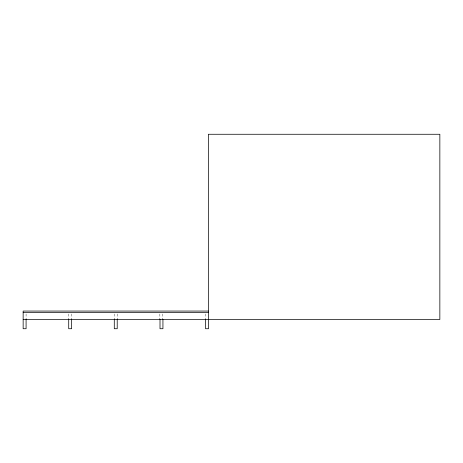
<?xml version="1.0" encoding="UTF-8"?>
<svg xmlns="http://www.w3.org/2000/svg" width="463" height="463" viewBox="0 0 463 463"><rect width="100%" height="100%" fill="white"/><g stroke="black" fill="none" stroke-linecap="round" stroke-linejoin="round"><path stroke-width="0.35" stroke-dasharray="2.31 1.74" d="M205.416 313.978L205.416 319.47M162.785 313.978L162.785 319.47M159.851 313.978L159.851 319.47M117.214 313.978L117.214 319.47M114.286 313.978L114.286 319.47M71.649 313.978L71.649 319.47M68.715 313.978L68.715 319.47M26.084 313.978L26.084 319.47"/><path stroke-width="0.69" d="M208.35 311.061L23.15 311.061L23.15 328.73L26.084 328.73L26.084 319.47M23.15 312.6L208.35 312.6M23.15 319.47L439.85 319.47L439.85 134.27L208.35 134.27L208.35 319.47M208.506 319.47L208.506 328.73L205.572 328.73L205.572 319.47M162.935 319.47L162.935 328.73L160.007 328.73L160.007 319.47M117.214 319.47L117.214 328.73L114.286 328.73L114.286 319.47M71.649 319.47L71.649 328.73L68.715 328.73L68.715 319.47"/></g></svg>
